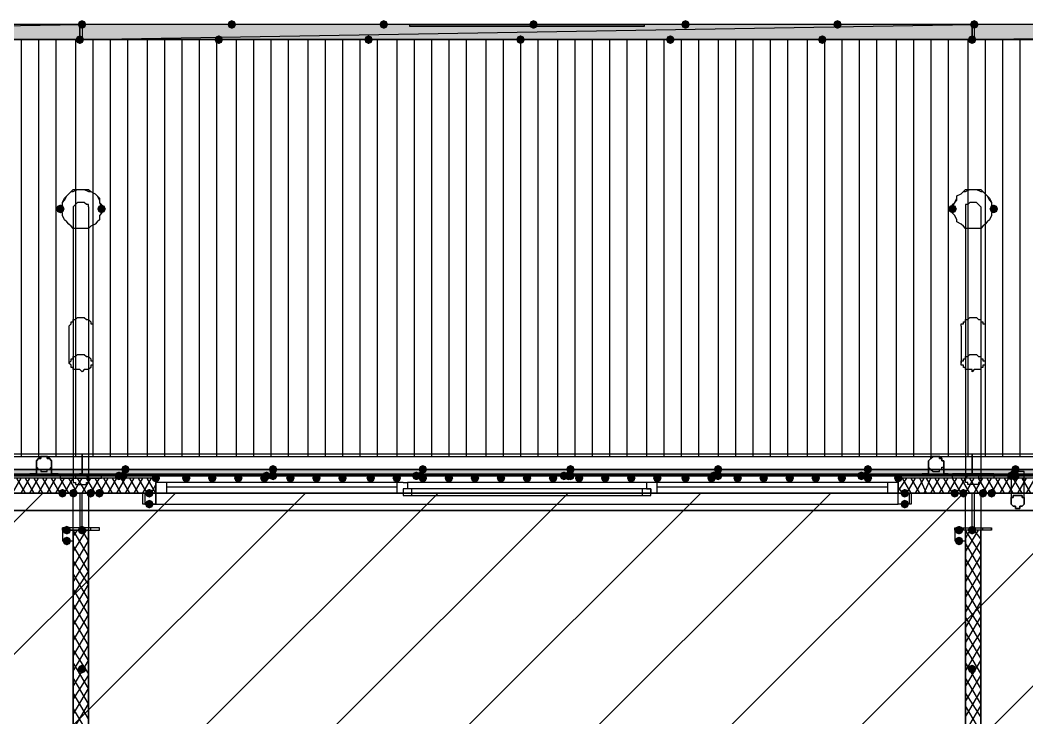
# Model space of a CAD drawing. Header units: millimetres. Extents: x 0 to 420, y 0 to 297.
# Drawn here: x 153.69 to 173.32, y 232.22 to 245.83 of the extents above; entities that cross this region are included whole.
import ezdxf

# ---------------------------------------------------------------- set-up
doc = ezdxf.new("R2010")
doc.units = ezdxf.units.MM
doc.layers.get('0').update_dxf_attribs({"linetype": 'CONTINUOUS'})

msp = doc.modelspace()

# ---------------------------------------------------------------- hatches: boundary and pattern name
at = {"true_color": 0x0000fe}
for points in [[(154.982333, 245.745), (154.957462, 245.685204), (154.897667, 245.660333), (154.837871, 245.685204), (154.813, 245.745), (154.837871, 245.804796), (154.897667, 245.829667), (154.957462, 245.804796)], [(154.982333, 245.745), (154.957462, 245.685204), (154.897667, 245.660333), (154.837871, 245.685204), (154.813, 245.745), (154.837871, 245.804796), (154.897667, 245.829667), (154.957462, 245.804796)], [(157.903333, 245.745), (157.878463, 245.685204), (157.818667, 245.660333), (157.758871, 245.685204), (157.734, 245.745), (157.758871, 245.804796), (157.818667, 245.829667), (157.878462, 245.804796)], [(160.866667, 245.745), (160.841796, 245.685204), (160.782, 245.660333), (160.722204, 245.685204), (160.697333, 245.745), (160.722204, 245.804796), (160.782, 245.829667), (160.841796, 245.804796)], [(163.787667, 245.745), (163.762796, 245.685204), (163.703, 245.660333), (163.643204, 245.685204), (163.618333, 245.745), (163.643204, 245.804796), (163.703, 245.829667), (163.762796, 245.804796)], [(166.751, 245.745), (166.726129, 245.685204), (166.666333, 245.660333), (166.606538, 245.685204), (166.581667, 245.745), (166.606537, 245.804796), (166.666333, 245.829667), (166.726129, 245.804796)], [(169.714333, 245.745), (169.689462, 245.685204), (169.629667, 245.660333), (169.569871, 245.685204), (169.545, 245.745), (169.569871, 245.804796), (169.629667, 245.829667), (169.689462, 245.804796)], [(172.381333, 245.745), (172.356462, 245.685204), (172.296667, 245.660333), (172.236871, 245.685204), (172.212, 245.745), (172.236871, 245.804796), (172.296667, 245.829667), (172.356462, 245.804796)], [(172.381333, 245.745), (172.356462, 245.685204), (172.296667, 245.660333), (172.236871, 245.685204), (172.212, 245.745), (172.236871, 245.804796), (172.296667, 245.829667), (172.356462, 245.804796)], [(154.94, 245.448667), (154.915129, 245.388871), (154.855333, 245.364), (154.795538, 245.388871), (154.770667, 245.448667), (154.795537, 245.508462), (154.855333, 245.533333), (154.915129, 245.508463)], [(157.649333, 245.448667), (157.624462, 245.388871), (157.564667, 245.364), (157.504871, 245.388871), (157.48, 245.448667), (157.504871, 245.508462), (157.564667, 245.533333), (157.624462, 245.508463)], [(160.570333, 245.448667), (160.545462, 245.388871), (160.485667, 245.364), (160.425871, 245.388871), (160.401, 245.448667), (160.425871, 245.508462), (160.485667, 245.533333), (160.545462, 245.508463)], [(163.533667, 245.448667), (163.508796, 245.388871), (163.449, 245.364), (163.389204, 245.388871), (163.364333, 245.448667), (163.389204, 245.508462), (163.449, 245.533333), (163.508796, 245.508463)], [(166.454667, 245.448667), (166.429796, 245.388871), (166.37, 245.364), (166.310204, 245.388871), (166.285333, 245.448667), (166.310204, 245.508462), (166.37, 245.533333), (166.429796, 245.508463)], [(169.418, 245.448667), (169.393129, 245.388871), (169.333333, 245.364), (169.273538, 245.388871), (169.248667, 245.448667), (169.273537, 245.508462), (169.333333, 245.533333), (169.393129, 245.508463)], [(172.339, 245.448667), (172.314129, 245.388871), (172.254333, 245.364), (172.194538, 245.388871), (172.169667, 245.448667), (172.194537, 245.508462), (172.254333, 245.533333), (172.314129, 245.508463)], [(155.829, 237.066667), (155.804129, 237.006871), (155.744333, 236.982), (155.684538, 237.006871), (155.659667, 237.066667), (155.684537, 237.126462), (155.744333, 237.151333), (155.804129, 237.126463)], [(158.707667, 237.066667), (158.682796, 237.006871), (158.623, 236.982), (158.563204, 237.006871), (158.538333, 237.066667), (158.563204, 237.126462), (158.623, 237.151333), (158.682796, 237.126463)], [(161.628667, 237.066667), (161.603796, 237.006871), (161.544, 236.982), (161.484204, 237.006871), (161.459333, 237.066667), (161.484204, 237.126462), (161.544, 237.151333), (161.603796, 237.126463)], [(164.507333, 237.066667), (164.482463, 237.006871), (164.422667, 236.982), (164.362871, 237.006871), (164.338, 237.066667), (164.362871, 237.126462), (164.422667, 237.151333), (164.482462, 237.126463)], [(167.386, 237.066667), (167.361129, 237.006871), (167.301333, 236.982), (167.241538, 237.006871), (167.216667, 237.066667), (167.241537, 237.126462), (167.301333, 237.151333), (167.361129, 237.126463)], [(170.307, 237.066667), (170.282129, 237.006871), (170.222333, 236.982), (170.162537, 237.006871), (170.137667, 237.066667), (170.162537, 237.126462), (170.222333, 237.151333), (170.282129, 237.126463)], [(173.185667, 237.066667), (173.160796, 237.006871), (173.101, 236.982), (173.041204, 237.006871), (173.016333, 237.066667), (173.041204, 237.126462), (173.101, 237.151333), (173.160796, 237.126463)], [(155.702, 236.939667), (155.677129, 236.879871), (155.617333, 236.855), (155.557538, 236.879871), (155.532667, 236.939667), (155.557537, 236.999462), (155.617333, 237.024333), (155.677129, 236.999463)], [(155.786667, 236.939667), (155.761796, 236.879871), (155.702, 236.855), (155.642204, 236.879871), (155.617333, 236.939667), (155.642204, 236.999462), (155.702, 237.024333), (155.761796, 236.999463)], [(155.786667, 236.939667), (155.761796, 236.879871), (155.702, 236.855), (155.642204, 236.879871), (155.617333, 236.939667), (155.642204, 236.999462), (155.702, 237.024333), (155.761796, 236.999463)], [(158.580667, 236.939667), (158.555796, 236.879871), (158.496, 236.855), (158.436204, 236.879871), (158.411333, 236.939667), (158.436204, 236.999462), (158.496, 237.024333), (158.555796, 236.999463)], [(158.707667, 236.939667), (158.682796, 236.879871), (158.623, 236.855), (158.563204, 236.879871), (158.538333, 236.939667), (158.563204, 236.999462), (158.623, 237.024333), (158.682796, 236.999463)], [(158.707667, 236.939667), (158.682796, 236.879871), (158.623, 236.855), (158.563204, 236.879871), (158.538333, 236.939667), (158.563204, 236.999462), (158.623, 237.024333), (158.682796, 236.999463)], [(161.501667, 236.939667), (161.476796, 236.879871), (161.417, 236.855), (161.357204, 236.879871), (161.332333, 236.939667), (161.357204, 236.999462), (161.417, 237.024333), (161.476796, 236.999463)], [(161.586333, 236.939667), (161.561462, 236.879871), (161.501667, 236.855), (161.441871, 236.879871), (161.417, 236.939667), (161.441871, 236.999462), (161.501667, 237.024333), (161.561462, 236.999463)], [(161.586333, 236.939667), (161.561462, 236.879871), (161.501667, 236.855), (161.441871, 236.879871), (161.417, 236.939667), (161.441871, 236.999462), (161.501667, 237.024333), (161.561462, 236.999463)], [(164.380333, 236.939667), (164.355462, 236.879871), (164.295667, 236.855), (164.235871, 236.879871), (164.211, 236.939667), (164.235871, 236.999462), (164.295667, 237.024333), (164.355462, 236.999463)], [(164.465, 236.939667), (164.440129, 236.879871), (164.380333, 236.855), (164.320538, 236.879871), (164.295667, 236.939667), (164.320537, 236.999462), (164.380333, 237.024333), (164.440129, 236.999463)], [(164.507333, 236.939667), (164.482463, 236.879871), (164.422667, 236.855), (164.362871, 236.879871), (164.338, 236.939667), (164.362871, 236.999462), (164.422667, 237.024333), (164.482462, 236.999463)], [(167.301333, 236.939667), (167.276462, 236.879871), (167.216667, 236.855), (167.156871, 236.879871), (167.132, 236.939667), (167.156871, 236.999462), (167.216667, 237.024333), (167.276462, 236.999463)], [(167.386, 236.939667), (167.361129, 236.879871), (167.301333, 236.855), (167.241538, 236.879871), (167.216667, 236.939667), (167.241537, 236.999462), (167.301333, 237.024333), (167.361129, 236.999463)], [(167.386, 236.939667), (167.361129, 236.879871), (167.301333, 236.855), (167.241538, 236.879871), (167.216667, 236.939667), (167.241537, 236.999462), (167.301333, 237.024333), (167.361129, 236.999463)], [(170.18, 236.939667), (170.155129, 236.879871), (170.095333, 236.855), (170.035538, 236.879871), (170.010667, 236.939667), (170.035537, 236.999462), (170.095333, 237.024333), (170.155129, 236.999463)], [(170.264667, 236.939667), (170.239796, 236.879871), (170.18, 236.855), (170.120204, 236.879871), (170.095333, 236.939667), (170.120204, 236.999462), (170.18, 237.024333), (170.239796, 236.999463)], [(170.264667, 236.939667), (170.239796, 236.879871), (170.18, 236.855), (170.120204, 236.879871), (170.095333, 236.939667), (170.120204, 236.999462), (170.18, 237.024333), (170.239796, 236.999463)], [(173.101, 236.939667), (173.076129, 236.879871), (173.016333, 236.855), (172.956538, 236.879871), (172.931667, 236.939667), (172.956537, 236.999462), (173.016333, 237.024333), (173.076129, 236.999463)], [(173.185667, 236.939667), (173.160796, 236.879871), (173.101, 236.855), (173.041204, 236.879871), (173.016333, 236.939667), (173.041204, 236.999462), (173.101, 237.024333), (173.160796, 236.999463)], [(173.185667, 236.939667), (173.160796, 236.879871), (173.101, 236.855), (173.041204, 236.879871), (173.016333, 236.939667), (173.041204, 236.999462), (173.101, 237.024333), (173.160796, 236.999463)]]:
    msp.add_hatch(color=0, dxfattribs=at).paths.add_polyline_path(points, flags=0)
at = {"true_color": 0x000007}
h = msp.add_hatch(color=0, dxfattribs=at)
h.paths.add_polyline_path([(154.855333, 245.448667), (137.498667, 245.448667), (154.855333, 245.745)], flags=0)
h.paths.add_polyline_path([(137.498667, 245.448667), (154.855333, 245.745), (137.498667, 245.745)], flags=0)
h = msp.add_hatch(color=0, dxfattribs=at)
h.paths.add_polyline_path([(172.254333, 245.448667), (154.897667, 245.448667), (172.254333, 245.745)], flags=0)
h.paths.add_polyline_path([(154.897667, 245.448667), (172.254333, 245.745), (154.897667, 245.745)], flags=0)
h = msp.add_hatch(color=0, dxfattribs=at)
h.paths.add_polyline_path([(189.653333, 245.448667), (172.296667, 245.448667), (189.653333, 245.745)], flags=0)
h.paths.add_polyline_path([(172.296667, 245.448667), (189.653333, 245.745), (172.296667, 245.745)], flags=0)
for points in [[(154.559, 242.146667), (154.534129, 242.086871), (154.474333, 242.062), (154.414537, 242.086871), (154.389667, 242.146667), (154.414537, 242.206462), (154.474333, 242.231333), (154.534129, 242.206463)], [(155.363333, 242.146667), (155.338462, 242.086871), (155.278667, 242.062), (155.218871, 242.086871), (155.194, 242.146667), (155.218871, 242.206462), (155.278667, 242.231333), (155.338462, 242.206463)], [(171.958, 242.146667), (171.933129, 242.086871), (171.873333, 242.062), (171.813538, 242.086871), (171.788667, 242.146667), (171.813537, 242.206462), (171.873333, 242.231333), (171.933129, 242.206463)], [(172.762333, 242.146667), (172.737462, 242.086871), (172.677667, 242.062), (172.617871, 242.086871), (172.593, 242.146667), (172.617871, 242.206462), (172.677667, 242.231333), (172.737462, 242.206463)], [(156.421667, 236.897333), (156.396796, 236.837537), (156.337, 236.812667), (156.277204, 236.837537), (156.252333, 236.897333), (156.277204, 236.957129), (156.337, 236.982), (156.396796, 236.957129)], [(157.014333, 236.897333), (156.989463, 236.837537), (156.929667, 236.812667), (156.869871, 236.837537), (156.845, 236.897333), (156.869871, 236.957129), (156.929667, 236.982), (156.989462, 236.957129)], [(157.522333, 236.897333), (157.497462, 236.837537), (157.437667, 236.812667), (157.377871, 236.837537), (157.353, 236.897333), (157.377871, 236.957129), (157.437667, 236.982), (157.497462, 236.957129)], [(158.030333, 236.897333), (158.005463, 236.837537), (157.945667, 236.812667), (157.885871, 236.837537), (157.861, 236.897333), (157.885871, 236.957129), (157.945667, 236.982), (158.005462, 236.957129)], [(158.538333, 236.897333), (158.513463, 236.837537), (158.453667, 236.812667), (158.393871, 236.837537), (158.369, 236.897333), (158.393871, 236.957129), (158.453667, 236.982), (158.513462, 236.957129)], [(159.046333, 236.897333), (159.021462, 236.837537), (158.961667, 236.812667), (158.901871, 236.837537), (158.877, 236.897333), (158.901871, 236.957129), (158.961667, 236.982), (159.021462, 236.957129)], [(159.554333, 236.897333), (159.529462, 236.837537), (159.469667, 236.812667), (159.409871, 236.837537), (159.385, 236.897333), (159.409871, 236.957129), (159.469667, 236.982), (159.529462, 236.957129)], [(160.062333, 236.897333), (160.037463, 236.837537), (159.977667, 236.812667), (159.917871, 236.837537), (159.893, 236.897333), (159.917871, 236.957129), (159.977667, 236.982), (160.037462, 236.957129)], [(160.612667, 236.897333), (160.587796, 236.837537), (160.528, 236.812667), (160.468204, 236.837537), (160.443333, 236.897333), (160.468204, 236.957129), (160.528, 236.982), (160.587796, 236.957129)], [(161.120667, 236.897333), (161.095796, 236.837537), (161.036, 236.812667), (160.976204, 236.837537), (160.951333, 236.897333), (160.976204, 236.957129), (161.036, 236.982), (161.095796, 236.957129)], [(161.628667, 236.897333), (161.603796, 236.837537), (161.544, 236.812667), (161.484204, 236.837537), (161.459333, 236.897333), (161.484204, 236.957129), (161.544, 236.982), (161.603796, 236.957129)], [(162.136667, 236.897333), (162.111796, 236.837537), (162.052, 236.812667), (161.992204, 236.837537), (161.967333, 236.897333), (161.992204, 236.957129), (162.052, 236.982), (162.111796, 236.957129)], [(162.644667, 236.897333), (162.619796, 236.837537), (162.56, 236.812667), (162.500204, 236.837537), (162.475333, 236.897333), (162.500204, 236.957129), (162.56, 236.982), (162.619796, 236.957129)], [(163.152667, 236.897333), (163.127796, 236.837537), (163.068, 236.812667), (163.008204, 236.837537), (162.983333, 236.897333), (163.008204, 236.957129), (163.068, 236.982), (163.127796, 236.957129)], [(163.660667, 236.897333), (163.635796, 236.837537), (163.576, 236.812667), (163.516204, 236.837537), (163.491333, 236.897333), (163.516204, 236.957129), (163.576, 236.982), (163.635796, 236.957129)], [(164.168667, 236.897333), (164.143796, 236.837537), (164.084, 236.812667), (164.024204, 236.837537), (163.999333, 236.897333), (164.024204, 236.957129), (164.084, 236.982), (164.143796, 236.957129)], [(164.676667, 236.897333), (164.651796, 236.837537), (164.592, 236.812667), (164.532204, 236.837537), (164.507333, 236.897333), (164.532204, 236.957129), (164.592, 236.982), (164.651796, 236.957129)], [(165.184667, 236.897333), (165.159796, 236.837537), (165.1, 236.812667), (165.040204, 236.837537), (165.015333, 236.897333), (165.040204, 236.957129), (165.1, 236.982), (165.159796, 236.957129)], [(165.692667, 236.897333), (165.667796, 236.837537), (165.608, 236.812667), (165.548204, 236.837537), (165.523333, 236.897333), (165.548204, 236.957129), (165.608, 236.982), (165.667796, 236.957129)], [(166.200667, 236.897333), (166.175796, 236.837537), (166.116, 236.812667), (166.056204, 236.837537), (166.031333, 236.897333), (166.056204, 236.957129), (166.116, 236.982), (166.175796, 236.957129)], [(166.751, 236.897333), (166.726129, 236.837537), (166.666333, 236.812667), (166.606538, 236.837537), (166.581667, 236.897333), (166.606537, 236.957129), (166.666333, 236.982), (166.726129, 236.957129)], [(167.259, 236.897333), (167.234129, 236.837537), (167.174333, 236.812667), (167.114538, 236.837537), (167.089667, 236.897333), (167.114537, 236.957129), (167.174333, 236.982), (167.234129, 236.957129)], [(167.767, 236.897333), (167.742129, 236.837537), (167.682333, 236.812667), (167.622537, 236.837537), (167.597667, 236.897333), (167.622537, 236.957129), (167.682333, 236.982), (167.742129, 236.957129)], [(168.275, 236.897333), (168.250129, 236.837537), (168.190333, 236.812667), (168.130538, 236.837537), (168.105667, 236.897333), (168.130537, 236.957129), (168.190333, 236.982), (168.250129, 236.957129)], [(168.783, 236.897333), (168.758129, 236.837537), (168.698333, 236.812667), (168.638537, 236.837537), (168.613667, 236.897333), (168.638537, 236.957129), (168.698333, 236.982), (168.758129, 236.957129)], [(169.291, 236.897333), (169.266129, 236.837537), (169.206333, 236.812667), (169.146538, 236.837537), (169.121667, 236.897333), (169.146537, 236.957129), (169.206333, 236.982), (169.266129, 236.957129)], [(169.799, 236.897333), (169.774129, 236.837537), (169.714333, 236.812667), (169.654538, 236.837537), (169.629667, 236.897333), (169.654537, 236.957129), (169.714333, 236.982), (169.774129, 236.957129)], [(170.307, 236.897333), (170.282129, 236.837537), (170.222333, 236.812667), (170.162537, 236.837537), (170.137667, 236.897333), (170.162537, 236.957129), (170.222333, 236.982), (170.282129, 236.957129)], [(170.899667, 236.897333), (170.874796, 236.837537), (170.815, 236.812667), (170.755204, 236.837537), (170.730333, 236.897333), (170.755204, 236.957129), (170.815, 236.982), (170.874796, 236.957129)], [(154.601333, 236.601), (154.576462, 236.541204), (154.516667, 236.516333), (154.456871, 236.541204), (154.432, 236.601), (154.456871, 236.660796), (154.516667, 236.685667), (154.576462, 236.660796)], [(154.813, 236.601), (154.788129, 236.541204), (154.728333, 236.516333), (154.668538, 236.541204), (154.643667, 236.601), (154.668537, 236.660796), (154.728333, 236.685667), (154.788129, 236.660796)], [(155.151667, 236.601), (155.126796, 236.541204), (155.067, 236.516333), (155.007204, 236.541204), (154.982333, 236.601), (155.007204, 236.660796), (155.067, 236.685667), (155.126796, 236.660796)], [(155.321, 236.601), (155.296129, 236.541204), (155.236333, 236.516333), (155.176538, 236.541204), (155.151667, 236.601), (155.176537, 236.660796), (155.236333, 236.685667), (155.296129, 236.660796)], [(156.294667, 236.601), (156.269796, 236.541204), (156.21, 236.516333), (156.150204, 236.541204), (156.125333, 236.601), (156.150204, 236.660796), (156.21, 236.685667), (156.269796, 236.660796)], [(171.026667, 236.601), (171.001796, 236.541204), (170.942, 236.516333), (170.882204, 236.541204), (170.857333, 236.601), (170.882204, 236.660796), (170.942, 236.685667), (171.001796, 236.660796)], [(172.000333, 236.601), (171.975462, 236.541204), (171.915667, 236.516333), (171.855871, 236.541204), (171.831, 236.601), (171.855871, 236.660796), (171.915667, 236.685667), (171.975462, 236.660796)], [(172.169667, 236.601), (172.144796, 236.541204), (172.085, 236.516333), (172.025204, 236.541204), (172.000333, 236.601), (172.025204, 236.660796), (172.085, 236.685667), (172.144796, 236.660796)], [(172.550667, 236.601), (172.525796, 236.541204), (172.466, 236.516333), (172.406204, 236.541204), (172.381333, 236.601), (172.406204, 236.660796), (172.466, 236.685667), (172.525796, 236.660796)], [(172.72, 236.601), (172.695129, 236.541204), (172.635333, 236.516333), (172.575538, 236.541204), (172.550667, 236.601), (172.575537, 236.660796), (172.635333, 236.685667), (172.695129, 236.660796)], [(156.294667, 236.389333), (156.269796, 236.329537), (156.21, 236.304667), (156.150204, 236.329537), (156.125333, 236.389333), (156.150204, 236.449129), (156.21, 236.474), (156.269796, 236.449129)], [(171.026667, 236.389333), (171.001796, 236.329537), (170.942, 236.304667), (170.882204, 236.329537), (170.857333, 236.389333), (170.882204, 236.449129), (170.942, 236.474), (171.001796, 236.449129)], [(154.686, 235.881333), (154.661129, 235.821537), (154.601333, 235.796667), (154.541538, 235.821537), (154.516667, 235.881333), (154.541537, 235.941129), (154.601333, 235.966), (154.661129, 235.941129)], [(154.982333, 235.881333), (154.957462, 235.821537), (154.897667, 235.796667), (154.837871, 235.821537), (154.813, 235.881333), (154.837871, 235.941129), (154.897667, 235.966), (154.957462, 235.941129)], [(172.085, 235.881333), (172.060129, 235.821537), (172.000333, 235.796667), (171.940538, 235.821537), (171.915667, 235.881333), (171.940537, 235.941129), (172.000333, 235.966), (172.060129, 235.941129)], [(172.339, 235.881333), (172.314129, 235.821537), (172.254333, 235.796667), (172.194538, 235.821537), (172.169667, 235.881333), (172.194537, 235.941129), (172.254333, 235.966), (172.314129, 235.941129)], [(154.686, 235.669667), (154.661129, 235.609871), (154.601333, 235.585), (154.541538, 235.609871), (154.516667, 235.669667), (154.541537, 235.729462), (154.601333, 235.754333), (154.661129, 235.729463)], [(172.085, 235.669667), (172.060129, 235.609871), (172.000333, 235.585), (171.940538, 235.609871), (171.915667, 235.669667), (171.940537, 235.729462), (172.000333, 235.754333), (172.060129, 235.729463)], [(154.982333, 233.172), (154.957462, 233.112204), (154.897667, 233.087333), (154.837871, 233.112204), (154.813, 233.172), (154.837871, 233.231796), (154.897667, 233.256667), (154.957462, 233.231796)], [(172.339, 233.172), (172.314129, 233.112204), (172.254333, 233.087333), (172.194538, 233.112204), (172.169667, 233.172), (172.194537, 233.231796), (172.254333, 233.256667), (172.314129, 233.231796)]]:
    msp.add_hatch(color=0, dxfattribs=at).paths.add_polyline_path(points, flags=0)
h = msp.add_hatch(color=0, dxfattribs=at)
h.paths.add_polyline_path([(119.507, 237.066667), (381.550333, 237.066667), (119.507, 236.939667)], flags=0)
h.paths.add_polyline_path([(381.550333, 237.066667), (119.507, 236.939667), (381.550333, 236.939667)], flags=0)

# ---------------------------------------------------------------- linework, layer by layer
at = {"color": 0, "true_color": 0x000007}
for points in [[(154.855333, 245.745), (137.498667, 245.745)], [(172.254333, 245.745), (154.897667, 245.745)], [(161.29, 245.702667), (161.29, 245.745), (165.862, 245.745)], [(189.653333, 245.745), (172.296667, 245.745)], [(154.474333, 242.146667), (154.516667, 242.231333), (154.516667, 242.273667), (154.559, 242.358333), (154.601333, 242.400667), (154.643667, 242.443), (154.686, 242.485333), (154.728333, 242.527667), (154.813, 242.527667), (154.897667, 242.527667), (154.94, 242.527667), (155.024667, 242.527667), (155.067, 242.485333), (155.151667, 242.443), (155.194, 242.400667), (155.236333, 242.358333), (155.236333, 242.273667), (155.278667, 242.231333), (155.278667, 242.146667)], [(171.873333, 242.146667), (171.873333, 242.231333), (171.915667, 242.273667), (171.958, 242.358333), (171.958, 242.400667), (172.042667, 242.443), (172.085, 242.485333), (172.127333, 242.527667), (172.212, 242.527667), (172.254333, 242.527667), (172.339, 242.527667), (172.423667, 242.527667), (172.466, 242.485333), (172.508333, 242.443), (172.550667, 242.400667), (172.593, 242.358333), (172.635333, 242.273667), (172.635333, 242.231333), (172.677667, 242.146667)], [(155.024667, 242.189), (155.024667, 242.231333), (154.982333, 242.231333), (154.94, 242.273667), (154.897667, 242.273667), (154.855333, 242.273667), (154.813, 242.273667), (154.770667, 242.231333), (154.728333, 242.189)], [(172.423667, 242.189), (172.381333, 242.231333), (172.339, 242.273667), (172.296667, 242.273667), (172.254333, 242.273667), (172.212, 242.273667), (172.169667, 242.231333), (172.127333, 242.231333), (172.127333, 242.189)], [(154.728333, 242.189), (154.728333, 236.855)], [(155.024667, 242.189), (155.024667, 236.855)], [(172.127333, 242.189), (172.127333, 236.855)], [(172.423667, 242.189), (172.423667, 236.855)], [(154.643667, 239.860667), (154.686, 239.903), (154.686, 239.945333), (154.728333, 239.945333), (154.728333, 239.987667), (154.770667, 239.987667), (154.813, 240.03), (154.855333, 240.03), (154.897667, 240.03), (154.94, 240.03), (154.982333, 239.987667), (155.024667, 239.987667), (155.067, 239.945333), (155.067, 239.903), (155.109333, 239.903), (155.109333, 239.860667)], [(172.042667, 239.860667), (172.042667, 239.903), (172.085, 239.903), (172.085, 239.945333), (172.127333, 239.945333), (172.127333, 239.987667), (172.169667, 239.987667), (172.212, 240.03), (172.254333, 240.03), (172.296667, 240.03), (172.339, 240.03), (172.381333, 239.987667), (172.423667, 239.987667), (172.423667, 239.945333), (172.466, 239.945333), (172.466, 239.903), (172.508333, 239.903), (172.508333, 239.860667)], [(154.643667, 239.860667), (154.643667, 239.141)], [(155.109333, 239.860667), (155.109333, 239.141)], [(172.042667, 239.860667), (172.042667, 239.141)], [(172.508333, 239.860667), (172.508333, 239.141)], [(154.474333, 236.982), (154.516667, 236.982), (154.559, 236.982), (154.601333, 236.982), (154.643667, 236.982), (154.686, 236.982), (154.728333, 236.982), (154.813, 236.982), (154.897667, 236.982), (154.94, 236.982), (155.024667, 236.982), (155.067, 236.982), (155.151667, 236.982), (155.194, 236.982), (155.236333, 236.982), (155.278667, 236.982)], [(154.474333, 236.982), (154.474333, 236.897333), (154.516667, 236.897333), (154.559, 236.897333), (154.601333, 236.897333), (154.643667, 236.897333), (154.686, 236.897333), (154.728333, 236.897333), (154.813, 236.897333), (154.897667, 236.897333), (154.94, 236.897333), (155.024667, 236.897333), (155.067, 236.897333), (155.151667, 236.897333), (155.194, 236.897333), (155.236333, 236.897333), (155.278667, 236.897333), (155.278667, 236.982)], [(156.337, 236.897333), (156.337, 236.982), (170.815, 236.982), (170.815, 236.897333)], [(172.677667, 236.982), (172.635333, 236.982), (172.593, 236.982), (172.550667, 236.982), (172.508333, 236.982), (172.466, 236.982), (172.423667, 236.982), (172.339, 236.982), (172.254333, 236.982), (172.212, 236.982), (172.127333, 236.982), (172.085, 236.982), (172.042667, 236.982), (171.958, 236.982), (171.915667, 236.982), (171.873333, 236.982)], [(172.677667, 236.982), (172.677667, 236.897333), (172.635333, 236.897333), (172.593, 236.897333), (172.550667, 236.897333), (172.508333, 236.897333), (172.466, 236.897333), (172.423667, 236.897333), (172.339, 236.897333), (172.254333, 236.897333), (172.212, 236.897333), (172.127333, 236.897333), (172.085, 236.897333), (172.042667, 236.897333), (171.958, 236.897333), (171.915667, 236.897333), (171.873333, 236.897333), (171.873333, 236.982)], [(173.016333, 236.982), (173.016333, 236.431667)], [(173.270333, 236.431667), (173.270333, 236.982)], [(119.507, 236.939667), (381.550333, 236.939667), (119.507, 236.939667), (381.550333, 236.939667)], [(119.507, 236.939667), (381.550333, 236.939667)], [(119.507, 236.939667), (381.550333, 236.939667)], [(156.337, 236.897333), (153.416, 236.897333)], [(153.543, 236.601), (153.712333, 236.897333)], [(153.797, 236.601), (153.627667, 236.897333)], [(153.712333, 236.601), (153.881667, 236.897333)], [(153.966333, 236.601), (153.797, 236.897333)], [(153.881667, 236.601), (154.051, 236.897333)], [(154.135667, 236.601), (153.966333, 236.897333)], [(154.051, 236.601), (154.220333, 236.897333)], [(154.305, 236.601), (154.135667, 236.897333)], [(154.220333, 236.601), (154.389667, 236.897333)], [(154.474333, 236.601), (154.305, 236.897333)], [(154.389667, 236.601), (154.559, 236.897333)], [(154.643667, 236.601), (154.474333, 236.897333)], [(154.559, 236.601), (154.728333, 236.897333)], [(154.813, 236.601), (154.643667, 236.897333)], [(154.728333, 236.601), (154.897667, 236.897333)], [(154.982333, 236.601), (154.813, 236.897333)], [(154.897667, 236.601), (155.067, 236.897333)], [(155.151667, 236.601), (154.982333, 236.897333)], [(155.067, 236.601), (155.236333, 236.897333)], [(155.321, 236.601), (155.151667, 236.897333)], [(155.236333, 236.601), (155.405667, 236.897333)], [(155.490333, 236.601), (155.321, 236.897333)], [(155.405667, 236.601), (155.575, 236.897333)], [(155.659667, 236.601), (155.490333, 236.897333)], [(155.575, 236.601), (155.744333, 236.897333)], [(155.829, 236.601), (155.659667, 236.897333)], [(155.744333, 236.601), (155.913667, 236.897333)], [(155.998333, 236.601), (155.829, 236.897333)], [(155.913667, 236.601), (156.083, 236.897333)], [(156.167667, 236.601), (155.998333, 236.897333)], [(156.083, 236.601), (156.252333, 236.897333)], [(156.337, 236.601), (156.167667, 236.897333)], [(156.252333, 236.601), (156.337, 236.770333)], [(156.337, 236.897333), (156.337, 236.812667), (156.337, 236.601)], [(156.337, 236.897333), (156.337, 236.812667)], [(156.337, 236.601), (156.548667, 236.601), (156.548667, 236.812667), (156.337, 236.812667)], [(161.036, 236.812667), (156.548667, 236.812667)], [(161.163, 236.812667), (161.036, 236.812667), (161.036, 236.601), (161.163, 236.601)], [(161.163, 236.812667), (161.247667, 236.812667), (161.247667, 236.685667), (161.163, 236.685667), (161.163, 236.601)], [(165.904333, 236.812667), (161.247667, 236.812667)], [(165.989, 236.812667), (165.904333, 236.812667), (165.904333, 236.685667), (165.989, 236.685667), (165.989, 236.601)], [(165.989, 236.601), (166.116, 236.601), (166.116, 236.812667), (165.989, 236.812667)], [(170.603333, 236.812667), (166.116, 236.812667)], [(170.815, 236.812667), (170.603333, 236.812667), (170.603333, 236.601), (170.815, 236.601)], [(170.815, 236.643333), (170.984333, 236.897333)], [(170.815, 236.897333), (170.815, 236.812667), (170.815, 236.601)], [(170.815, 236.897333), (170.815, 236.812667)], [(173.736, 236.897333), (170.815, 236.897333)], [(171.069, 236.601), (170.899667, 236.897333)], [(170.984333, 236.601), (171.153667, 236.897333)], [(171.238333, 236.601), (171.069, 236.897333)], [(171.153667, 236.601), (171.323, 236.897333)], [(171.365333, 236.601), (171.238333, 236.897333)], [(171.323, 236.601), (171.45, 236.897333)], [(171.534667, 236.601), (171.365333, 236.897333)], [(171.45, 236.601), (171.619333, 236.897333)], [(171.704, 236.601), (171.534667, 236.897333)], [(171.619333, 236.601), (171.788667, 236.897333)], [(171.873333, 236.601), (171.704, 236.897333)], [(171.788667, 236.601), (171.958, 236.897333)], [(172.042667, 236.601), (171.873333, 236.897333)], [(171.958, 236.601), (172.127333, 236.897333)], [(172.212, 236.601), (172.042667, 236.897333)], [(172.127333, 236.601), (172.296667, 236.897333)], [(172.381333, 236.601), (172.212, 236.897333)], [(172.296667, 236.601), (172.466, 236.897333)], [(172.550667, 236.601), (172.381333, 236.897333)], [(172.466, 236.601), (172.635333, 236.897333)], [(172.72, 236.601), (172.550667, 236.897333)], [(172.635333, 236.601), (172.804667, 236.897333)], [(172.889333, 236.601), (172.72, 236.897333)], [(172.804667, 236.601), (172.974, 236.897333)], [(173.058667, 236.601), (172.889333, 236.897333)], [(172.974, 236.601), (173.143333, 236.897333)], [(173.228, 236.601), (173.058667, 236.897333)], [(173.143333, 236.601), (173.312667, 236.897333)], [(173.397333, 236.601), (173.228, 236.897333)], [(173.312667, 236.601), (173.482, 236.897333)], [(153.416, 236.601), (156.337, 236.601)], [(154.897667, 235.881333), (154.897667, 236.601)], [(163.576, 236.601), (156.337, 236.601), (156.337, 236.516333)], [(163.576, 236.601), (156.337, 236.601), (156.337, 236.516333)], [(156.337, 236.601), (170.815, 236.601)], [(156.548667, 236.728), (161.036, 236.728)], [(156.548667, 236.601), (161.036, 236.601)], [(165.819667, 236.685667), (161.332333, 236.685667)], [(161.332333, 236.601), (165.819667, 236.601)], [(170.815, 236.516333), (170.815, 236.601), (163.576, 236.601)], [(170.815, 236.516333), (170.815, 236.601), (163.576, 236.601)], [(166.116, 236.728), (170.603333, 236.728)], [(166.116, 236.601), (170.603333, 236.601)], [(170.899667, 236.601), (170.815, 236.728)], [(170.815, 236.601), (173.736, 236.601)], [(172.254333, 235.881333), (172.254333, 236.601)], [(156.337, 236.516333), (156.337, 236.389333), (163.576, 236.389333)], [(156.337, 236.516333), (156.337, 236.389333), (163.576, 236.389333)], [(161.332333, 236.558667), (165.819667, 236.558667)], [(161.332333, 236.558667), (165.819667, 236.558667)], [(163.576, 236.389333), (170.815, 236.389333), (170.815, 236.516333)], [(163.576, 236.389333), (170.815, 236.389333), (170.815, 236.516333)], [(154.516667, 235.881333), (154.516667, 235.923667)], [(154.728333, 235.881333), (154.728333, 235.923667)], [(154.728333, 235.754333), (154.813, 235.881333)], [(154.728333, 235.458), (154.982333, 235.881333)], [(155.024667, 235.373333), (154.728333, 235.881333)], [(155.024667, 235.669667), (154.897667, 235.881333)], [(155.067, 235.881333), (155.067, 235.923667)], [(155.236333, 235.881333), (155.236333, 235.923667)], [(171.915667, 235.881333), (171.915667, 235.923667)], [(172.085, 235.881333), (172.085, 235.923667)], [(172.127333, 235.712), (172.212, 235.881333)], [(172.127333, 235.458), (172.381333, 235.881333)], [(172.423667, 235.415667), (172.127333, 235.881333)], [(172.423667, 235.712), (172.296667, 235.881333)], [(172.466, 235.881333), (172.466, 235.923667)], [(172.635333, 235.881333), (172.635333, 235.923667)], [(154.728333, 235.161667), (155.024667, 235.669667)], [(155.024667, 235.077), (154.728333, 235.585)], [(172.127333, 235.161667), (172.423667, 235.669667)], [(172.423667, 235.119333), (172.127333, 235.627333)], [(154.728333, 234.865333), (155.024667, 235.373333)], [(155.024667, 234.823), (154.728333, 235.288667)], [(172.127333, 234.865333), (172.423667, 235.373333)], [(172.423667, 234.823), (172.127333, 235.331)], [(154.728333, 234.611333), (155.024667, 235.077)], [(155.024667, 234.526667), (154.728333, 235.034667)], [(172.127333, 234.569), (172.423667, 235.077)], [(172.423667, 234.526667), (172.127333, 235.034667)], [(154.728333, 234.315), (155.024667, 234.823)], [(155.024667, 234.230333), (154.728333, 234.738333)], [(172.127333, 234.272667), (172.423667, 234.780667)], [(172.423667, 234.230333), (172.127333, 234.738333)], [(154.728333, 234.018667), (155.024667, 234.526667)], [(155.024667, 233.934), (154.728333, 234.442)], [(172.127333, 233.976333), (172.423667, 234.484333)], [(172.423667, 233.976333), (172.127333, 234.442)], [(154.728333, 233.722333), (155.024667, 234.230333)], [(155.024667, 233.637667), (154.728333, 234.145667)], [(172.127333, 233.68), (172.423667, 234.188)], [(172.423667, 233.68), (172.127333, 234.188)], [(154.728333, 233.426), (155.024667, 233.934)], [(155.024667, 233.341333), (154.728333, 233.849333)], [(172.127333, 233.426), (172.423667, 233.891667)], [(172.423667, 233.383667), (172.127333, 233.891667)], [(154.728333, 233.129667), (155.024667, 233.637667)], [(172.127333, 233.129667), (172.423667, 233.637667)], [(155.024667, 233.087333), (154.728333, 233.553)], [(172.423667, 233.087333), (172.127333, 233.595333)], [(154.728333, 232.833333), (155.024667, 233.341333)], [(155.024667, 232.791), (154.728333, 233.299)], [(172.127333, 232.833333), (172.423667, 233.341333)], [(172.423667, 232.791), (172.127333, 233.299)], [(154.728333, 232.579333), (155.024667, 233.045)], [(172.127333, 232.537), (172.423667, 233.045)], [(155.024667, 232.494667), (154.728333, 233.002667)], [(172.423667, 232.494667), (172.127333, 233.002667)], [(154.728333, 232.283), (155.024667, 232.791)], [(155.024667, 232.198333), (154.728333, 232.706333)], [(172.127333, 232.240667), (172.423667, 232.748667)], [(172.423667, 232.240667), (172.127333, 232.706333)], [(154.728333, 231.986667), (155.024667, 232.494667)], [(172.127333, 231.944333), (172.423667, 232.452333)], [(172.423667, 231.944333), (172.127333, 232.452333)], [(155.024667, 231.902), (154.728333, 232.41)]]:
    msp.add_lwpolyline(points, dxfattribs=at)
for points in [[(154.855333, 245.448667), (137.498667, 245.448667), (154.855333, 245.745)], [(137.498667, 245.448667), (154.855333, 245.745), (137.498667, 245.745)], [(154.855333, 245.745), (137.498667, 245.745), (137.498667, 245.448667), (154.855333, 245.448667)], [(172.254333, 245.448667), (154.897667, 245.448667), (172.254333, 245.745)], [(154.897667, 245.448667), (172.254333, 245.745), (154.897667, 245.745)], [(172.254333, 245.745), (154.897667, 245.745), (154.897667, 245.448667), (172.254333, 245.448667)], [(165.862, 245.745), (165.862, 245.702667), (161.29, 245.702667), (161.29, 245.745)], [(189.653333, 245.448667), (172.296667, 245.448667), (189.653333, 245.745)], [(172.296667, 245.448667), (189.653333, 245.745), (172.296667, 245.745)], [(259.207, 245.745), (259.207, 245.448667), (241.850333, 245.448667), (241.850333, 245.745), (241.850333, 245.448667), (224.451333, 245.448667), (224.451333, 245.745), (224.451333, 245.448667), (207.052333, 245.448667), (207.052333, 245.745), (207.052333, 245.448667), (189.653333, 245.448667), (189.653333, 245.745), (172.296667, 245.745), (172.296667, 245.448667), (189.653333, 245.448667), (189.653333, 245.745), (207.052333, 245.745), (224.451333, 245.745), (241.850333, 245.745)], [(381.550333, 244.898333), (381.550333, 245.448667), (119.507, 245.448667), (119.507, 244.898333), (119.507, 237.871), (119.507, 237.320667), (381.550333, 237.320667), (381.550333, 237.871)], [(154.94, 241.765667), (154.897667, 241.765667), (154.813, 241.765667), (154.728333, 241.765667), (154.686, 241.808), (154.643667, 241.850333), (154.601333, 241.892667), (154.559, 241.935), (154.516667, 242.019667), (154.516667, 242.062), (154.474333, 242.146667), (154.516667, 242.189), (154.516667, 242.273667), (154.559, 242.316), (154.601333, 242.400667), (154.643667, 242.443), (154.686, 242.485333), (154.728333, 242.485333), (154.813, 242.527667), (154.897667, 242.527667), (154.94, 242.527667), (155.024667, 242.485333), (155.067, 242.485333), (155.151667, 242.443), (155.194, 242.400667), (155.236333, 242.316), (155.236333, 242.273667), (155.278667, 242.189), (155.278667, 242.146667), (155.278667, 242.062), (155.236333, 242.019667), (155.236333, 241.935), (155.194, 241.892667), (155.151667, 241.850333), (155.067, 241.808), (155.024667, 241.765667)], [(172.339, 241.765667), (172.254333, 241.765667), (172.212, 241.765667), (172.127333, 241.765667), (172.085, 241.808), (172.042667, 241.850333), (171.958, 241.892667), (171.958, 241.935), (171.915667, 242.019667), (171.873333, 242.062), (171.873333, 242.146667), (171.873333, 242.189), (171.915667, 242.273667), (171.958, 242.316), (171.958, 242.400667), (172.042667, 242.443), (172.085, 242.485333), (172.127333, 242.485333), (172.212, 242.527667), (172.254333, 242.527667), (172.339, 242.527667), (172.423667, 242.485333), (172.466, 242.485333), (172.508333, 242.443), (172.550667, 242.400667), (172.593, 242.316), (172.635333, 242.273667), (172.635333, 242.189), (172.677667, 242.146667), (172.635333, 242.062), (172.635333, 242.019667), (172.593, 241.935), (172.550667, 241.892667), (172.508333, 241.850333), (172.466, 241.808), (172.423667, 241.765667)], [(154.94, 239.014), (154.897667, 238.971667), (154.855333, 239.014), (154.813, 239.014), (154.770667, 239.014), (154.728333, 239.014), (154.728333, 239.056333), (154.686, 239.056333), (154.686, 239.098667), (154.643667, 239.141), (154.686, 239.183333), (154.686, 239.225667), (154.728333, 239.225667), (154.728333, 239.268), (154.770667, 239.268), (154.813, 239.310333), (154.855333, 239.310333), (154.897667, 239.310333), (154.94, 239.310333), (154.982333, 239.268), (155.024667, 239.268), (155.067, 239.225667), (155.067, 239.183333), (155.109333, 239.183333), (155.109333, 239.141), (155.109333, 239.098667), (155.067, 239.098667), (155.067, 239.056333), (155.024667, 239.014), (154.982333, 239.014)], [(172.296667, 239.014), (172.254333, 238.971667), (172.254333, 239.014), (172.212, 239.014), (172.169667, 239.014), (172.127333, 239.014), (172.127333, 239.056333), (172.085, 239.056333), (172.085, 239.098667), (172.042667, 239.098667), (172.042667, 239.141), (172.042667, 239.183333), (172.085, 239.183333), (172.085, 239.225667), (172.127333, 239.225667), (172.127333, 239.268), (172.169667, 239.268), (172.212, 239.310333), (172.254333, 239.310333), (172.296667, 239.310333), (172.339, 239.310333), (172.381333, 239.268), (172.423667, 239.268), (172.423667, 239.225667), (172.466, 239.225667), (172.466, 239.183333), (172.508333, 239.183333), (172.508333, 239.141), (172.508333, 239.098667), (172.466, 239.098667), (172.466, 239.056333), (172.423667, 239.056333), (172.423667, 239.014), (172.381333, 239.014), (172.339, 239.014)], [(137.498667, 236.982), (154.897667, 236.982), (154.897667, 237.363), (137.498667, 237.363)], [(154.897667, 236.982), (172.254333, 236.982), (172.254333, 237.363), (154.897667, 237.363)], [(172.254333, 236.982), (189.653333, 236.982), (189.653333, 237.363), (172.254333, 237.363)], [(154.432, 236.939667), (154.432, 236.982), (154.305, 236.982), (154.305, 237.193667), (154.305, 237.236), (154.262667, 237.278333), (154.220333, 237.320667), (154.178, 237.320667), (154.135667, 237.320667), (154.093333, 237.320667), (154.051, 237.278333), (154.008667, 237.236), (154.008667, 237.193667), (154.008667, 236.982), (153.881667, 236.982), (153.881667, 236.939667), (154.008667, 236.939667), (154.008667, 237.193667), (154.008667, 237.236), (154.051, 237.278333), (154.093333, 237.278333), (154.093333, 237.320667), (154.135667, 237.320667), (154.178, 237.320667), (154.220333, 237.320667), (154.220333, 237.278333), (154.262667, 237.278333), (154.305, 237.236), (154.305, 237.193667), (154.305, 236.939667), (154.432, 236.939667), (154.432, 236.982), (154.305, 236.982), (154.305, 237.193667), (154.305, 237.236), (154.262667, 237.278333), (154.220333, 237.320667), (154.178, 237.320667), (154.135667, 237.320667), (154.093333, 237.320667), (154.051, 237.278333), (154.008667, 237.236), (154.008667, 237.193667), (154.008667, 236.982), (153.881667, 236.982), (153.881667, 236.939667), (154.008667, 236.939667), (154.008667, 237.193667), (154.008667, 237.236), (154.051, 237.278333), (154.093333, 237.278333), (154.093333, 237.320667), (154.135667, 237.320667), (154.178, 237.320667), (154.220333, 237.320667), (154.220333, 237.278333), (154.262667, 237.278333), (154.305, 237.236), (154.305, 237.193667), (154.305, 236.939667), (154.432, 236.939667), (154.305, 236.939667), (154.305, 237.193667), (154.305, 237.236), (154.262667, 237.278333), (154.220333, 237.278333), (154.220333, 237.320667), (154.178, 237.320667), (154.135667, 237.320667), (154.093333, 237.320667), (154.093333, 237.278333), (154.051, 237.278333), (154.008667, 237.236), (154.008667, 237.193667), (154.008667, 236.939667), (153.881667, 236.939667), (153.881667, 236.982), (154.008667, 236.982), (154.008667, 237.193667), (154.008667, 237.236), (154.051, 237.278333), (154.093333, 237.320667), (154.135667, 237.320667), (154.178, 237.320667), (154.220333, 237.320667), (154.262667, 237.278333), (154.305, 237.236), (154.305, 237.193667), (154.305, 236.982), (154.432, 236.982)], [(154.008667, 237.193667), (154.008667, 237.151333), (154.008667, 237.109), (154.051, 237.066667), (154.093333, 237.066667), (154.093333, 237.024333), (154.135667, 237.024333), (154.178, 237.024333), (154.220333, 237.024333), (154.220333, 237.066667), (154.262667, 237.066667), (154.305, 237.109), (154.305, 237.151333), (154.305, 237.193667), (154.305, 237.236), (154.262667, 237.278333), (154.220333, 237.278333), (154.220333, 237.320667), (154.178, 237.320667), (154.135667, 237.320667), (154.093333, 237.320667), (154.093333, 237.278333), (154.051, 237.278333), (154.008667, 237.236)], [(154.305, 237.193667), (154.305, 237.236), (154.262667, 237.278333), (154.220333, 237.278333), (154.220333, 237.320667), (154.178, 237.320667), (154.135667, 237.320667), (154.093333, 237.320667), (154.093333, 237.278333), (154.051, 237.278333), (154.008667, 237.236), (154.008667, 237.193667), (154.008667, 237.151333), (154.008667, 237.109), (154.051, 237.066667), (154.093333, 237.066667), (154.093333, 237.024333), (154.135667, 237.024333), (154.178, 237.024333), (154.220333, 237.024333), (154.220333, 237.066667), (154.262667, 237.066667), (154.305, 237.109), (154.305, 237.151333)], [(171.788667, 236.939667), (171.788667, 236.982), (171.704, 236.982), (171.704, 237.193667), (171.704, 237.236), (171.661667, 237.236), (171.661667, 237.278333), (171.619333, 237.320667), (171.577, 237.320667), (171.534667, 237.320667), (171.492333, 237.320667), (171.45, 237.320667), (171.45, 237.278333), (171.407667, 237.236), (171.407667, 237.193667), (171.407667, 236.982), (171.280667, 236.982), (171.280667, 236.939667), (171.407667, 236.939667), (171.407667, 237.193667), (171.407667, 237.236), (171.45, 237.278333), (171.492333, 237.320667), (171.534667, 237.320667), (171.577, 237.320667), (171.619333, 237.320667), (171.619333, 237.278333), (171.661667, 237.278333), (171.661667, 237.236), (171.704, 237.236), (171.704, 237.193667), (171.704, 236.939667), (171.788667, 236.939667), (171.788667, 236.982), (171.704, 236.982), (171.704, 237.193667), (171.704, 237.236), (171.661667, 237.236), (171.661667, 237.278333), (171.619333, 237.320667), (171.577, 237.320667), (171.534667, 237.320667), (171.492333, 237.320667), (171.45, 237.320667), (171.45, 237.278333), (171.407667, 237.236), (171.407667, 237.193667), (171.407667, 236.982), (171.280667, 236.982), (171.280667, 236.939667), (171.407667, 236.939667), (171.407667, 237.193667), (171.407667, 237.236), (171.45, 237.278333), (171.492333, 237.320667), (171.534667, 237.320667), (171.577, 237.320667), (171.619333, 237.320667), (171.619333, 237.278333), (171.661667, 237.278333), (171.661667, 237.236), (171.704, 237.236), (171.704, 237.193667), (171.704, 236.939667), (171.788667, 236.939667), (171.704, 236.939667), (171.704, 237.193667), (171.704, 237.236), (171.661667, 237.236), (171.661667, 237.278333), (171.619333, 237.278333), (171.619333, 237.320667), (171.577, 237.320667), (171.534667, 237.320667), (171.492333, 237.320667), (171.45, 237.278333), (171.407667, 237.236), (171.407667, 237.193667), (171.407667, 236.939667), (171.280667, 236.939667), (171.280667, 236.982), (171.407667, 236.982), (171.407667, 237.193667), (171.407667, 237.236), (171.45, 237.278333), (171.45, 237.320667), (171.492333, 237.320667), (171.534667, 237.320667), (171.577, 237.320667), (171.619333, 237.320667), (171.661667, 237.278333), (171.661667, 237.236), (171.704, 237.236), (171.704, 237.193667), (171.704, 236.982), (171.788667, 236.982)], [(171.407667, 237.193667), (171.407667, 237.151333), (171.407667, 237.109), (171.45, 237.066667), (171.492333, 237.024333), (171.534667, 237.024333), (171.577, 237.024333), (171.619333, 237.024333), (171.619333, 237.066667), (171.661667, 237.066667), (171.661667, 237.109), (171.704, 237.109), (171.704, 237.151333), (171.704, 237.193667), (171.704, 237.236), (171.661667, 237.236), (171.661667, 237.278333), (171.619333, 237.278333), (171.619333, 237.320667), (171.577, 237.320667), (171.534667, 237.320667), (171.492333, 237.320667), (171.45, 237.278333), (171.407667, 237.236)], [(171.704, 237.193667), (171.704, 237.236), (171.661667, 237.236), (171.661667, 237.278333), (171.619333, 237.278333), (171.619333, 237.320667), (171.577, 237.320667), (171.534667, 237.320667), (171.492333, 237.320667), (171.45, 237.278333), (171.407667, 237.236), (171.407667, 237.193667), (171.407667, 237.151333), (171.407667, 237.109), (171.45, 237.066667), (171.492333, 237.024333), (171.534667, 237.024333), (171.577, 237.024333), (171.619333, 237.024333), (171.619333, 237.066667), (171.661667, 237.066667), (171.661667, 237.109), (171.704, 237.109), (171.704, 237.151333)], [(119.507, 237.066667), (381.550333, 237.066667), (119.507, 236.939667)], [(381.550333, 237.066667), (119.507, 236.939667), (381.550333, 236.939667)], [(119.507, 237.066667), (119.507, 236.939667), (381.550333, 236.939667), (381.550333, 237.066667)], [(154.897667, 236.770333), (154.94, 236.770333), (154.982333, 236.770333), (154.982333, 236.812667), (155.024667, 236.812667), (155.024667, 236.855), (155.024667, 236.897333), (154.982333, 236.939667), (154.94, 236.939667), (154.897667, 236.982), (154.855333, 236.982), (154.813, 236.939667), (154.770667, 236.939667), (154.770667, 236.897333), (154.728333, 236.897333), (154.728333, 236.855), (154.728333, 236.812667), (154.770667, 236.812667), (154.770667, 236.770333), (154.813, 236.770333), (154.855333, 236.770333)], [(172.296667, 236.770333), (172.254333, 236.770333), (172.212, 236.770333), (172.169667, 236.770333), (172.169667, 236.812667), (172.127333, 236.812667), (172.127333, 236.855), (172.127333, 236.897333), (172.169667, 236.939667), (172.212, 236.939667), (172.254333, 236.982), (172.296667, 236.982), (172.339, 236.939667), (172.381333, 236.939667), (172.381333, 236.897333), (172.423667, 236.897333), (172.423667, 236.855), (172.423667, 236.812667), (172.381333, 236.812667), (172.381333, 236.770333), (172.339, 236.770333)], [(173.270333, 236.982), (173.270333, 237.024333), (173.228, 237.024333), (173.185667, 237.024333), (173.143333, 237.024333), (173.101, 237.024333), (173.058667, 237.024333), (173.016333, 237.024333), (173.016333, 236.982), (173.058667, 236.982), (173.101, 236.982), (173.143333, 236.982), (173.185667, 236.982), (173.228, 236.982)], [(156.337, 236.601), (156.337, 236.812667)], [(170.815, 236.601), (170.815, 236.812667)], [(392.938, 236.601), (258.868333, 236.601), (258.868333, 205.613), (242.189, 205.613), (242.189, 236.601), (108.161667, 236.601), (108.161667, 119.972667), (242.189, 119.972667), (242.189, 150.960667), (258.868333, 150.960667), (258.868333, 119.972667), (392.938, 119.972667)], [(154.516667, 235.881333), (155.236333, 235.881333), (155.236333, 235.923667), (154.897667, 235.923667), (154.897667, 236.601), (155.236333, 236.601), (154.516667, 236.601), (154.855333, 236.601), (154.855333, 235.923667), (154.516667, 235.923667)], [(156.083, 236.601), (156.337, 236.601), (156.337, 236.389333), (156.083, 236.389333)], [(156.125333, 236.601), (156.125333, 236.389333), (156.337, 236.389333), (156.337, 236.601)], [(161.163, 236.558667), (161.332333, 236.558667), (161.332333, 236.685667), (161.163, 236.685667)], [(165.989, 236.685667), (165.819667, 236.685667), (165.819667, 236.558667), (165.989, 236.558667)], [(170.815, 236.601), (171.026667, 236.601), (171.026667, 236.389333), (170.815, 236.389333), (170.815, 236.601), (171.069, 236.601), (171.069, 236.389333), (170.815, 236.389333)], [(172.635333, 235.881333), (171.915667, 235.881333), (171.915667, 235.923667), (172.254333, 235.923667), (172.254333, 236.601), (171.915667, 236.601), (172.635333, 236.601), (172.296667, 236.601), (172.296667, 235.923667), (172.635333, 235.923667)], [(173.270333, 236.431667), (173.270333, 236.389333), (173.228, 236.347), (173.185667, 236.347), (173.185667, 236.304667), (173.143333, 236.304667), (173.101, 236.304667), (173.101, 236.347), (173.058667, 236.347), (173.016333, 236.389333), (173.016333, 236.431667), (173.016333, 236.474), (173.016333, 236.516333), (173.058667, 236.516333), (173.058667, 236.558667), (173.101, 236.558667), (173.143333, 236.558667), (173.185667, 236.558667), (173.228, 236.558667), (173.228, 236.516333), (173.270333, 236.516333), (173.270333, 236.474), (173.270333, 236.431667), (173.270333, 236.474), (173.270333, 236.516333), (173.228, 236.516333), (173.228, 236.558667), (173.185667, 236.558667), (173.143333, 236.558667), (173.101, 236.558667), (173.058667, 236.558667), (173.058667, 236.516333), (173.016333, 236.516333), (173.016333, 236.474), (173.016333, 236.431667), (173.016333, 236.389333), (173.058667, 236.347), (173.101, 236.347), (173.101, 236.304667), (173.143333, 236.304667), (173.185667, 236.304667), (173.185667, 236.347), (173.228, 236.347), (173.270333, 236.389333)], [(173.016333, 236.431667), (173.016333, 236.389333), (173.058667, 236.347), (173.101, 236.347), (173.101, 236.304667), (173.143333, 236.304667), (173.185667, 236.304667), (173.185667, 236.347), (173.228, 236.347), (173.270333, 236.389333), (173.270333, 236.431667), (173.270333, 236.474), (173.270333, 236.516333), (173.228, 236.516333), (173.228, 236.558667), (173.185667, 236.558667), (173.143333, 236.558667), (173.101, 236.558667), (173.058667, 236.558667), (173.058667, 236.516333), (173.016333, 236.516333), (173.016333, 236.474)], [(242.189, 236.262333), (242.189, 205.613), (258.868333, 205.613), (258.868333, 236.262333), (392.557, 236.262333), (392.557, 120.311333), (258.868333, 120.311333), (258.868333, 150.960667), (242.189, 150.960667), (242.189, 120.311333), (108.500333, 120.311333), (108.500333, 236.262333)], [(154.728333, 235.881333), (154.516667, 235.881333), (154.516667, 235.669667), (154.728333, 235.669667), (154.728333, 235.881333), (154.516667, 235.881333), (154.516667, 235.669667), (154.728333, 235.669667)], [(155.024667, 219.244333), (155.024667, 235.881333), (154.728333, 235.881333), (154.728333, 219.244333)], [(172.127333, 235.881333), (171.915667, 235.881333), (171.915667, 235.669667), (172.127333, 235.669667), (172.127333, 235.881333), (171.915667, 235.881333), (171.915667, 235.669667), (172.127333, 235.669667)], [(172.423667, 219.244333), (172.423667, 235.881333), (172.127333, 235.881333), (172.127333, 219.244333)]]:
    msp.add_lwpolyline(points, close=True, dxfattribs=at)
at = {"color": 0, "true_color": 0x0000fd}
for points in [[(153.712333, 245.448667), (153.712333, 237.320667)], [(154.051, 245.448667), (154.051, 237.320667)], [(154.389667, 245.448667), (154.389667, 237.320667)], [(154.770667, 245.448667), (154.770667, 237.320667)], [(155.109333, 245.448667), (155.109333, 237.320667)], [(155.448, 245.448667), (155.448, 237.320667)], [(155.786667, 245.448667), (155.786667, 237.320667)], [(156.167667, 245.448667), (156.167667, 237.320667)], [(156.506333, 245.448667), (156.506333, 237.320667)], [(156.845, 245.448667), (156.845, 237.320667)], [(157.183667, 245.448667), (157.183667, 237.320667)], [(157.522333, 245.448667), (157.522333, 237.320667)], [(157.903333, 245.448667), (157.903333, 237.320667)], [(158.242, 245.448667), (158.242, 237.320667)], [(158.580667, 245.448667), (158.580667, 237.320667)], [(158.919333, 245.448667), (158.919333, 237.320667)], [(159.300333, 245.448667), (159.300333, 237.320667)], [(159.639, 245.448667), (159.639, 237.320667)], [(159.977667, 245.448667), (159.977667, 237.320667)], [(160.316333, 245.448667), (160.316333, 237.320667)], [(160.655, 245.448667), (160.655, 237.320667)], [(161.036, 245.448667), (161.036, 237.320667)], [(161.374667, 245.448667), (161.374667, 237.320667)], [(161.713333, 245.448667), (161.713333, 237.320667)], [(162.052, 245.448667), (162.052, 237.320667)], [(162.390667, 245.448667), (162.390667, 237.320667)], [(162.771667, 245.448667), (162.771667, 237.320667)], [(163.110333, 245.448667), (163.110333, 237.320667)], [(163.449, 245.448667), (163.449, 237.320667)], [(163.787667, 245.448667), (163.787667, 237.320667)], [(164.168667, 245.448667), (164.168667, 237.320667)], [(164.507333, 245.448667), (164.507333, 237.320667)], [(164.846, 245.448667), (164.846, 237.320667)], [(165.184667, 245.448667), (165.184667, 237.320667)], [(165.523333, 245.448667), (165.523333, 237.320667)], [(165.904333, 245.448667), (165.904333, 237.320667)], [(166.243, 245.448667), (166.243, 237.320667)], [(166.581667, 245.448667), (166.581667, 237.320667)], [(166.920333, 245.448667), (166.920333, 237.320667)], [(167.301333, 245.448667), (167.301333, 237.320667)], [(167.64, 245.448667), (167.64, 237.320667)], [(167.978667, 245.448667), (167.978667, 237.320667)], [(168.317333, 245.448667), (168.317333, 237.320667)], [(168.656, 245.448667), (168.656, 237.320667)], [(169.037, 245.448667), (169.037, 237.320667)], [(169.375667, 245.448667), (169.375667, 237.320667)], [(169.714333, 245.448667), (169.714333, 237.320667)], [(170.053, 245.448667), (170.053, 237.320667)], [(170.391667, 245.448667), (170.391667, 237.320667)], [(170.772667, 245.448667), (170.772667, 237.320667)], [(171.111333, 245.448667), (171.111333, 237.320667)], [(171.45, 245.448667), (171.45, 237.320667)], [(171.788667, 245.448667), (171.788667, 237.320667)], [(172.169667, 245.448667), (172.169667, 237.320667)], [(172.508333, 245.448667), (172.508333, 237.320667)], [(172.847, 245.448667), (172.847, 237.320667)], [(173.185667, 245.448667), (173.185667, 237.320667)]]:
    msp.add_lwpolyline(points, dxfattribs=at)
at = {"color": 0, "true_color": 0x000002}
for points in [[(119.634001, 202.141666), (154.135668, 236.600999)], [(122.216335, 202.141666), (156.718001, 236.600999)], [(124.756335, 202.141666), (159.258001, 236.600999)], [(127.338668, 202.141666), (161.840334, 236.600999)], [(129.878668, 202.141666), (164.380334, 236.600999)], [(132.461001, 202.141666), (166.962668, 236.600999)], [(135.001001, 202.141666), (169.502668, 236.600999)], [(137.583334, 202.141666), (172.085001, 236.600999)], [(140.165668, 202.141666), (174.625001, 236.600999)], [(142.705668, 202.141666), (177.207334, 236.600999)]]:
    msp.add_lwpolyline(points, dxfattribs=at)
at = {"color": 0, "true_color": 0x00002b}
for points in [[(154.728333, 202.141667), (154.728333, 236.601), (137.625667, 236.601), (137.625667, 202.141667)], [(155.024667, 236.601), (155.024667, 202.141667), (172.127333, 202.141667), (172.127333, 236.601)], [(189.526333, 236.601), (172.423667, 236.601), (172.423667, 202.141667), (189.526333, 202.141667)]]:
    msp.add_lwpolyline(points, close=True, dxfattribs=at)
at = {"color": 0, "true_color": 0x0000fe}
msp.add_lwpolyline([(242.189, 236.262333), (108.500333, 236.262333), (108.500333, 120.311333), (242.189, 120.311333), (242.189, 150.960667), (258.868333, 150.960667), (258.868333, 120.311333), (392.557, 120.311333), (392.557, 236.262333), (258.868333, 236.262333), (258.868333, 205.613), (242.189, 205.613)], close=True, dxfattribs=at)

doc.saveas('drawing.dxf')
